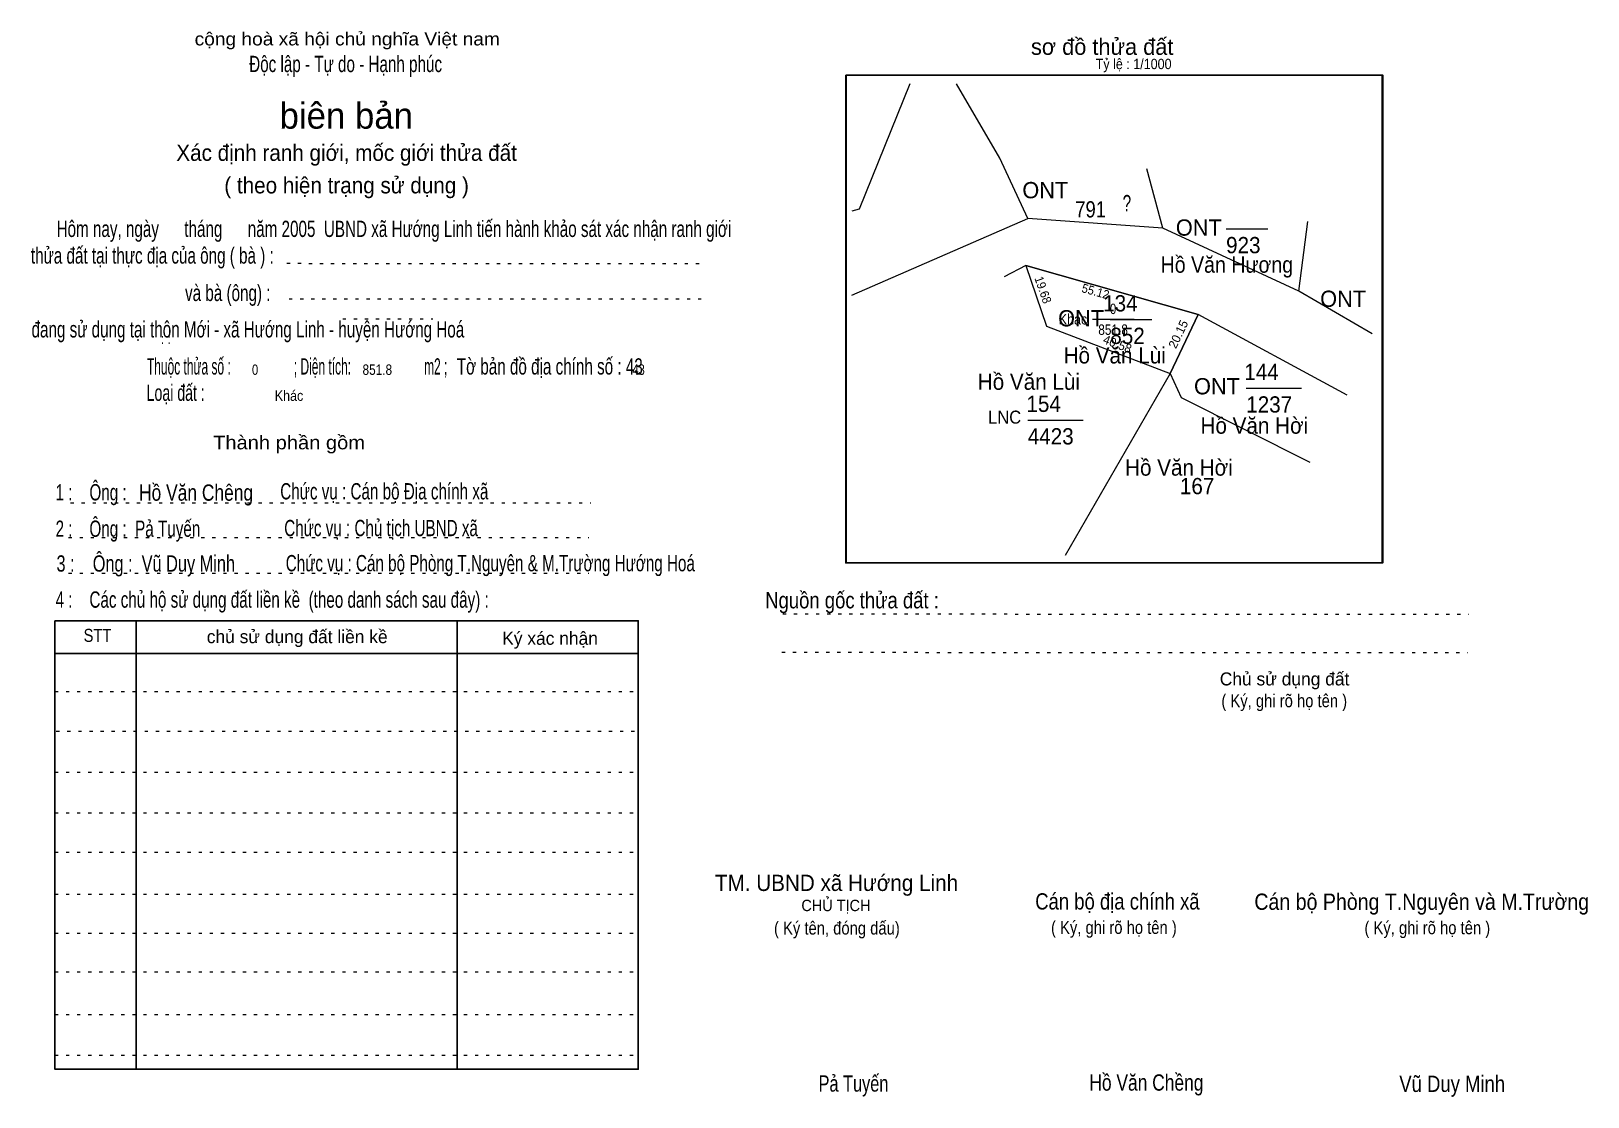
# Model space of a CAD drawing. Header units: centimetres. Extents: x -1.5 to 46.4, y -3.9 to 28.9.
import ezdxf
from ezdxf.enums import TextEntityAlignment as Align

# ---------------------------------------------------------------- set-up
doc = ezdxf.new("R2010")
doc.units = ezdxf.units.CM
doc.header["$LTSCALE"] = 0.2
doc.linetypes.add('DOTTED', pattern=[1.5, 0.3, -1.2])
for name, color, linetype, lineweight in [('15', 7, 'Continuous', 13), ('16', 7, 'Continuous', 13), ('2', 7, 'Continuous', 25), ('22', 7, 'Continuous', 13), ('33', 7, 'Continuous', 13), ('5', 7, 'DOTTED', 13)]:
    doc.layers.add(name, color=color, linetype=linetype, lineweight=lineweight)
doc.layers.add('34', color=7, linetype='Continuous')
doc.layers.add('51', color=7, linetype='Continuous')

msp = doc.modelspace()

# ---------------------------------------------------------------- linework, layer by layer
at = {"layer": '15'}
for p, q in [((35.26, 22.79), (36.54, 22.79)), ((31.7, 20), (32.98, 20)), ((35.88, 17.89), (37.58, 17.89)), ((29.16, 16.91), (30.86, 16.91))]:
    msp.add_line(p, q, dxfattribs=at)
at = {"layer": '16'}
for points in [[(25.53, 27.25), (23.98, 23.4), (23.75, 23.33)], [(23.75, 20.75), (29.16, 23.11), (28.3, 24.96), (26.97, 27.25)]]:
    msp.add_lwpolyline(points, dxfattribs=at)
at = {"layer": '2'}
msp.add_lwpolyline([(23.56, 27.52), (40.06, 27.52), (40.06, 12.52), (23.56, 12.52)], close=True, dxfattribs=at)
at = {"layer": '22'}
for p, q in [((33.32, 22.81), (32.82, 24.64)), ((33.32, 22.81), (29.16, 23.11)), ((37.5, 20.87), (37.78, 23.02)), ((29.1, 21.66), (28.44, 21.31)), ((29.1, 21.66), (34.4, 20.16)), ((34.4, 20.16), (33.54, 18.34)), ((38.98, 17.68), (34.4, 20.16)), ((33.54, 18.34), (30.31, 12.75))]:
    msp.add_line(p, q, dxfattribs=at)
for points in [[(39.75, 19.56), (37.5, 20.87), (33.32, 22.81)], [(29.1, 21.66), (29.74, 19.8), (33.54, 18.34)], [(33.54, 18.34), (33.88, 17.6), (37.84, 15.62)]]:
    msp.add_lwpolyline(points, dxfattribs=at)
msp.add_lwpolyline([(34.4, 20.16), (29.1, 21.66), (29.74, 19.8), (33.54, 18.34)], close=True, dxfattribs=at)
at = {"layer": '33'}
msp.add_line((31.15, 20.01), (32.43, 20.01), dxfattribs=at)
at = {"layer": '5'}
for p, q in [((6.37, 21.73), (19.21, 21.72)), ((6.44, 20.64), (19.25, 20.64)), ((8.09, 20.02), (10.86, 20.02)), ((-0.28, 14.36), (15.72, 14.36)), ((-0.34, 13.3), (15.66, 13.3)), ((-0.34, 12.2), (15.66, 12.2)), ((21.63, 10.95), (42.72, 10.94)), ((21.6, 9.77), (42.69, 9.76)), ((-0.76, 8.56), (17.18, 8.56)), ((-0.72, 7.34), (17.22, 7.34)), ((-0.76, 6.08), (17.18, 6.08)), ((-0.76, 4.83), (17.18, 4.83)), ((-0.76, 3.62), (17.18, 3.62)), ((-0.76, 2.33), (17.18, 2.33)), ((-0.76, 1.13), (17.18, 1.13)), ((-0.76, -0.06), (17.18, -0.06)), ((-0.76, -1.37), (17.18, -1.37)), ((-0.76, -2.62), (17.18, -2.62))]:
    msp.add_line(p, q, dxfattribs=at)
at = {"layer": '5', "linetype": 'Continuous', "lineweight": 25}
for p, q in [((1.74, 10.74), (1.74, -3.05)), ((11.61, 10.74), (11.61, -3.05)), ((-0.76, 9.73), (17.18, 9.73))]:
    msp.add_line(p, q, dxfattribs=at)
for points in [[(23.58, 27.52), (40.08, 27.52), (40.08, 12.52), (23.58, 12.52)], [(-0.76, 10.74), (17.18, 10.74), (17.18, -3.05), (-0.76, -3.05)]]:
    msp.add_lwpolyline(points, close=True, dxfattribs=at)

# ---------------------------------------------------------------- texts
at = {"layer": '15'}
for s, width, p in [('791', 0.85, (30.62, 23.14)), ('923', 0.95, (35.26, 22.04)), ('134', 0.95, (31.48, 20.25)), ('852', 0.95, (31.7, 19.25)), ('144', 0.95, (35.82, 18.14)), ('154', 0.95, (29.12, 17.16)), ('1237', 0.95, (35.88, 17.14)), ('4423', 0.95, (29.16, 16.16)), ('167', 0.95, (33.84, 14.63))]:
    msp.add_text(s, height=0.5, dxfattribs=dict(at, width=width)).set_placement(p)
at = {"layer": '16'}
for s, width, p in [('?', 0.7, (32.21, 23.33)), ('Hồ Văn Hương', 0.9, (35.285, 21.44)), ('Hồ Văn Lùi', 0.95, (31.835, 18.65)), ('Hồ Văn Lùi', 0.95, (29.195, 17.84)), ('Hồ Văn Hời', 0.95, (36.13, 16.49)), ('Hồ Văn Hời', 0.95, (33.81, 15.2))]:
    msp.add_text(s, height=0.5, dxfattribs=dict(at, width=width)).set_placement(p, align=Align.CENTER)
at = {"layer": '22'}
for p in [(29.7, 23.73), (34.42, 22.58), (38.86, 20.39), (30.8, 19.79), (34.98, 17.7)]:
    msp.add_text('ONT', height=0.5, dxfattribs=at).set_placement(p, align=Align.CENTER)
at = {"layer": '22', "width": 0.95}
msp.add_text('LNC', height=0.4, dxfattribs=at).set_placement((28.45, 16.8), align=Align.CENTER)
at = {"layer": '33', "width": 0.9}
msp.add_text('Khác', height=0.32, dxfattribs=at).set_placement((30.99, 19.85), align=Align.RIGHT)
at = {"layer": '33'}
for s, width, p in [('0', 0.8, (31.785, 20.17)), ('851.8', 0.85, (31.785, 19.53))]:
    msp.add_text(s, height=0.32, dxfattribs=dict(at, width=width)).set_placement(p, align=Align.CENTER)
at = {"layer": '34'}
for s, width, p in [(': : ', 0.85, (2.5, 19.25)), ('0', 0.8, (5.3, 18.3)), ('851.8', 0.85, (8.7, 18.3)), ('43', 0.8, (17, 18.3)), ('Khác', 0.9, (6, 17.5))]:
    msp.add_text(s, height=0.32, dxfattribs=dict(at, width=width)).set_placement(p)
at = {"layer": '5'}
for s, height, width, p in [('cộng hoà xã hội chủ nghĩa Việt nam', 0.4, 1.1, (8.23, 28.43)), ('Độc lập - Tự do - Hạnh phúc', 0.5, 0.7, (8.18, 27.61)), ('Xác định ranh giới, mốc giới thửa đất', 0.5, 0.95, (8.21, 24.88)), ('( theo hiện trạng sử dụng )', 0.5, 0.95, (8.21, 23.88)), ('Thành phần gồm', 0.42, 1.1, (6.44, 16.01)), ('Hồ Văn Chêng', 0.5, 0.8, (3.58, 14.43)), ('Chức vụ : Cán bộ Địa chính xã', 0.5, 0.7, (9.37, 14.47)), ('Chức vụ : Chủ tịch UBND xã', 0.5, 0.7, (9.27, 13.34)), ('Chức vụ : Cán bộ Phòng T.Nguyên & M.Trường Hướng Hoá', 0.5, 0.7, (12.63, 12.26)), ('    Nguồn gốc thửa đất :', 0.5, 0.85, (23.44, 11.12)), ('( Ký, ghi rõ họ tên )', 0.4, 0.85, (37.05, 8.08)), ('CHỦ TỊCH', 0.35, 0.95, (23.26, 1.81)), ('( Ký tên, đóng dấu)', 0.4, 0.85, (23.29, 1.09)), ('( Ký, ghi rõ họ tên )', 0.4, 0.85, (31.81, 1.11)), ('( Ký, ghi rõ họ tên )', 0.4, 0.85, (41.45, 1.1)), ('Pả Tuyến', 0.5, 0.75, (23.8, -3.74)), ('Hồ Văn Chềng', 0.5, 0.8, (32.81, -3.71)), ('Vũ Duy Minh', 0.5, 0.85, (42.215, -3.75))]:
    msp.add_text(s, height=height, dxfattribs=dict(at, width=width)).set_placement(p, align=Align.CENTER)
msp.add_text('sơ đồ thửa đất', height=0.5, dxfattribs=at).set_placement((29.26, 28.14))
for s, height, p in [('biên bản', 0.8, (8.2, 25.87)), ('      chủ sử dụng đất liền kề', 0.4, (6.245, 10.05)), ('   Ký xác nhận', 0.4, (14.245, 10)), ('Chủ sử dụng đất', 0.4, (37.06, 8.75))]:
    msp.add_text(s, height=height, dxfattribs=at).set_placement(p, align=Align.CENTER)
for s, height, width, p in [('   Hôm nay, ngày      tháng      năm 2005  UBND xã Hướng Linh tiến hành khảo sát xác nhận ranh giới ', 0.5, 0.7, (-1.1, 22.54)), ('thửa đất tại thực địa của ông ( bà ) :                                       ', 0.5, 0.7, (-1.5, 21.72)), ('                                     và bà (ông) :', 0.5, 0.7, (-1.57, 20.57)), (' đang sử dụng tại thôn Mới - xã Hướng Linh - huyện Hướng Hoá', 0.5, 0.7, (-1.61, 19.45)), ('Thuộc thửa số :                   ; Diện tích:                      m2 ;                                            ', 0.5, 0.55, (2.07, 18.31)), ('Tờ bản đồ địa chính số : 43', 0.5, 0.7, (11.6, 18.31)), ('Loại đất :  ', 0.5, 0.65, (2.06, 17.5)), ('    1 :    Ông :                                                        ', 0.5, 0.7, (-1.26, 14.44)), ('    2 :    Ông :  Pả Tuyến', 0.5, 0.7, (-1.26, 13.32)), ('    3 :    Ông :  Vũ Duy Minh', 0.5, 0.75, (-1.27, 12.25)), ('    4 :    Các chủ hộ sử dụng đất liền kề  (theo danh sách sau đây) :', 0.5, 0.7, (-1.26, 11.14)), ('STT', 0.4, 0.85, (0.12, 10.09)), ('TM. UBND xã Hướng Linh', 0.5, 0.95, (19.54, 2.43)), ('Cán bộ địa chính xã  ', 0.5, 0.85, (29.39, 1.86)), ('Cán bộ Phòng T.Nguyên và M.Trường', 0.5, 0.9, (36.13, 1.85))]:
    msp.add_text(s, height=height, dxfattribs=dict(at, width=width)).set_placement(p)
at = {"layer": '51', "width": 0.9}
msp.add_text('Tỷ lệ : 1/1000', height=0.32, dxfattribs=at).set_placement((31.25, 27.7))
at = {"layer": '51', "width": 0.95}
for s, rotation, p in [('19.68', 289.254, (29.5034, 20.8695)), ('55.12', 344.262, (31.2084, 20.7349))]:
    msp.add_text(s, height=0.27, rotation=rotation, dxfattribs=at).set_placement(p, align=Align.CENTER)
at = {"layer": '51'}
for s, rotation, p in [('20.15', 64.478, (33.9119, 19.4918)), ('40.58', 338.988, (31.8716, 19.1219))]:
    msp.add_text(s, height=0.27, rotation=rotation, dxfattribs=at).set_placement(p, align=Align.CENTER)

doc.saveas('drawing.dxf')
